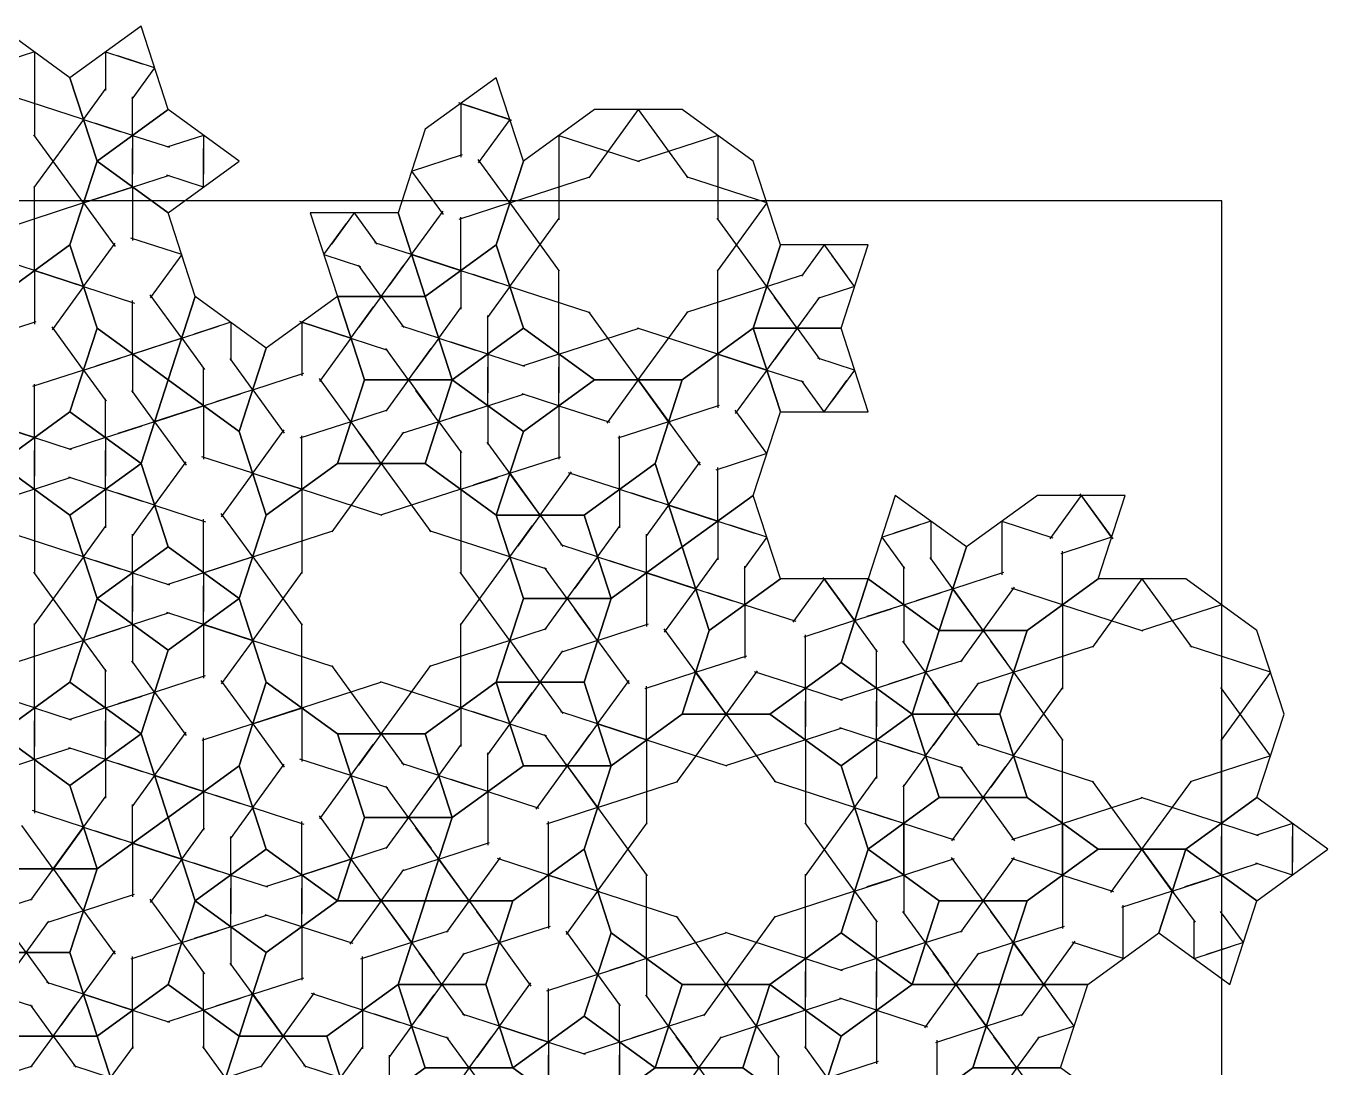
# Model space of a CAD drawing. Header units: millimetres. Extents: x -355 to 355, y -350 to 350.
# Drawn here: x -40.5 to 330.2, y 53.2 to 349.7 of the extents above; entities that cross this region are included whole.
import ezdxf

# ---------------------------------------------------------------- set-up
doc = ezdxf.new("R2010")
doc.units = ezdxf.units.MM
for name, color, linetype, true_color in [('canvas_boundary', 7, 'Continuous', 0x505050), ('decagon', 7, 'Continuous', 0xb0c4de), ('elong_hex', 7, 'Continuous', 0x90ee90), ('pentagon', 7, 'Continuous', 0xf0e68c), ('rhombus', 7, 'Continuous', 0x9370db), ('strapwork', 7, 'Continuous', 0xff0000)]:
    doc.layers.add(name, color=color, linetype=linetype, true_color=true_color)

msp = doc.modelspace()

# ---------------------------------------------------------------- linework, layer by layer
at = {"layer": 'canvas_boundary'}
msp.add_lwpolyline([(-300, -300), (300, -300), (300, 300), (-300, 300)], close=True, dxfattribs=at)
at = {"layer": 'decagon', "true_color": 0xb0c4de}
for points in [[(-27.95, 287.46), (-20.22, 311.24), (-27.95, 335.01), (-48.18, 349.71), (-73.18, 349.71), (-93.4, 335.01), (-101.13, 311.24), (-93.4, 287.46), (-73.18, 272.77), (-48.18, 272.77)], [(146.35, 248.99), (166.58, 263.68), (174.3, 287.46), (166.58, 311.24), (146.35, 325.93), (121.35, 325.93), (101.13, 311.24), (93.4, 287.46), (101.13, 263.68), (121.35, 248.99)], [(-73.18, 148.27), (-48.18, 148.27), (-27.95, 162.97), (-20.22, 186.74), (-27.95, 210.52), (-48.18, 225.21), (-73.18, 225.21), (-93.4, 210.52), (-101.13, 186.74), (-93.4, 162.97)], [(27.95, 162.97), (48.18, 148.27), (73.18, 148.27), (93.4, 162.97), (101.13, 186.74), (93.4, 210.52), (73.18, 225.21), (48.18, 225.21), (27.95, 210.52), (20.23, 186.74)], [(264.75, 115.41), (289.75, 115.41), (309.98, 130.11), (317.71, 153.88), (309.98, 177.66), (289.75, 192.35), (264.75, 192.35), (244.53, 177.66), (236.8, 153.88), (244.53, 130.11)], [(118.4, 115.41), (126.13, 91.64), (146.35, 76.94), (171.35, 76.94), (191.58, 91.64), (199.3, 115.41), (191.58, 139.19), (171.35, 153.88), (146.35, 153.88), (126.13, 139.19)]]:
    msp.add_lwpolyline(points, close=True, dxfattribs=at)
at = {"layer": 'elong_hex', "true_color": 0x90ee90}
for points in [[(73.18, 272.77), (93.4, 287.46), (101.13, 311.24), (93.4, 335.01), (73.18, 320.32), (65.45, 296.54)], [(0, 248.99), (7.73, 272.77), (0, 296.54), (-20.22, 311.24), (-27.95, 287.46), (-20.22, 263.68)], [(-48.18, 225.21), (-27.95, 239.91), (-20.22, 263.68), (-27.95, 287.46), (-48.18, 272.77), (-55.9, 248.99)], [(48.18, 225.21), (55.9, 248.99), (48.18, 272.77), (27.95, 258.07), (20.23, 234.29), (27.95, 210.52)], [(146.35, 201.44), (166.58, 216.13), (174.3, 239.91), (166.58, 263.68), (146.35, 248.99), (138.63, 225.21)], [(20.23, 186.74), (27.95, 210.52), (20.23, 234.29), (0, 248.99), (-7.72, 225.21), (0, 201.44)], [(93.4, 210.52), (118.4, 210.52), (138.63, 225.21), (146.35, 248.99), (121.35, 248.99), (101.13, 234.29)], [(219.53, 177.66), (244.53, 177.66), (264.75, 192.35), (272.48, 216.13), (247.48, 216.13), (227.25, 201.44)], [(126.13, 139.19), (146.35, 153.88), (154.08, 177.66), (146.35, 201.44), (126.13, 186.74), (118.4, 162.97)], [(171.35, 153.88), (191.58, 168.58), (199.3, 192.35), (174.3, 192.35), (154.08, 177.66), (146.35, 153.88)], [(0, 124.49), (20.23, 139.19), (27.95, 162.97), (20.23, 186.74), (0, 172.05), (-7.72, 148.27)], [(48.18, 100.72), (55.9, 124.49), (48.18, 148.27), (27.95, 162.97), (20.23, 139.19), (27.95, 115.41)], [(-20.22, 109.8), (-27.95, 133.58), (-48.18, 148.27), (-73.18, 148.27), (-65.45, 124.5), (-45.22, 109.8)], [(73.18, 100.72), (98.18, 100.72), (118.4, 115.41), (126.13, 139.19), (101.13, 139.19), (80.9, 124.49)], [(199.3, 115.41), (219.53, 100.72), (244.53, 100.72), (264.75, 115.41), (244.53, 130.11), (219.53, 130.11)], [(-20.22, 62.25), (0, 76.94), (7.73, 100.72), (0, 124.49), (-20.22, 109.8), (-27.95, 86.02)], [(98.18, 53.16), (118.4, 67.86), (126.13, 91.64), (118.4, 115.41), (98.18, 100.72), (90.45, 76.94)], [(236.8, 76.94), (261.8, 76.94), (282.03, 91.64), (289.75, 115.41), (264.75, 115.41), (244.53, 100.72)], [(20.23, 62.25), (45.23, 62.25), (65.45, 76.94), (73.18, 100.72), (48.18, 100.72), (27.95, 86.02)], [(183.85, 38.47), (208.85, 38.47), (229.08, 53.16), (236.8, 76.94), (211.8, 76.94), (191.58, 62.25)], [(52.95, 38.47), (73.18, 23.78), (98.18, 23.78), (118.4, 38.47), (98.18, 53.16), (73.18, 53.16)], [(118.4, 38.47), (138.63, 23.78), (163.63, 23.78), (183.85, 38.47), (163.63, 53.16), (138.63, 53.16)], [(229.08, 23.78), (254.08, 23.78), (274.3, 38.47), (254.08, 53.16), (229.08, 53.16), (208.85, 38.47)]]:
    msp.add_lwpolyline(points, close=True, dxfattribs=at)
at = {"layer": 'pentagon', "true_color": 0xf0e68c}
for points in [[(-12.5, 38.47), (12.5, 38.47), (20.23, 62.25), (0, 76.94), (-20.22, 62.25)], [(-32.73, 23.78), (-12.5, 38.47), (-20.22, 62.25), (-45.22, 62.25), (-52.95, 38.47)], [(12.5, 38.47), (32.73, 23.78), (52.95, 38.47), (45.23, 62.25), (20.23, 62.25)]]:
    msp.add_lwpolyline(points, close=True, dxfattribs=at)
at = {"layer": 'rhombus', "true_color": 0x9370db}
for points in [[(-20.22, 311.24), (0, 325.93), (-7.72, 349.71), (-27.95, 335.01)], [(0, 296.54), (20.23, 311.24), (0, 325.93), (-20.22, 311.24)], [(48.18, 272.77), (73.18, 272.77), (65.45, 296.54), (40.45, 296.54)], [(80.9, 248.99), (101.13, 263.68), (93.4, 287.46), (73.18, 272.77)], [(166.58, 263.68), (191.58, 263.68), (199.3, 287.46), (174.3, 287.46)], [(20.23, 234.29), (27.95, 258.07), (7.73, 272.77), (0, 248.99)], [(80.9, 248.99), (73.18, 272.77), (48.18, 272.77), (55.9, 248.99)], [(0, 248.99), (-20.22, 263.68), (-27.95, 239.91), (-7.72, 225.21)], [(101.13, 234.29), (121.35, 248.99), (101.13, 263.68), (80.9, 248.99)], [(174.3, 239.91), (199.3, 239.91), (191.58, 263.68), (166.58, 263.68)], [(73.18, 225.21), (80.9, 248.99), (55.9, 248.99), (48.18, 225.21)], [(93.4, 210.52), (101.13, 234.29), (80.9, 248.99), (73.18, 225.21)], [(-27.95, 210.52), (-7.72, 225.21), (-27.95, 239.91), (-48.18, 225.21)], [(-20.22, 186.74), (0, 201.44), (-7.72, 225.21), (-27.95, 210.52)], [(146.35, 201.44), (138.63, 225.21), (118.4, 210.52), (126.13, 186.74)], [(154.08, 177.66), (174.3, 192.35), (166.58, 216.13), (146.35, 201.44)], [(199.3, 192.35), (219.53, 177.66), (227.25, 201.44), (207.03, 216.13)], [(101.13, 186.74), (126.13, 186.74), (118.4, 210.52), (93.4, 210.52)], [(20.23, 186.74), (0, 201.44), (-20.22, 186.74), (0, 172.05)], [(211.8, 153.88), (219.53, 177.66), (199.3, 192.35), (191.58, 168.58)], [(0, 172.05), (-20.22, 186.74), (-27.95, 162.97), (-7.72, 148.27)], [(93.4, 162.97), (118.4, 162.97), (126.13, 186.74), (101.13, 186.74)], [(211.8, 153.88), (236.8, 153.88), (244.53, 177.66), (219.53, 177.66)], [(191.58, 139.19), (211.8, 153.88), (191.58, 168.58), (171.35, 153.88)], [(-7.72, 148.27), (-27.95, 162.97), (-48.18, 148.27), (-27.95, 133.58)], [(101.13, 139.19), (93.4, 162.97), (73.18, 148.27), (80.9, 124.49)], [(126.13, 139.19), (118.4, 162.97), (93.4, 162.97), (101.13, 139.19)], [(199.3, 115.41), (219.53, 130.11), (211.8, 153.88), (191.58, 139.19)], [(219.53, 130.11), (244.53, 130.11), (236.8, 153.88), (211.8, 153.88)], [(0, 124.49), (-7.72, 148.27), (-27.95, 133.58), (-20.22, 109.8)], [(80.9, 124.49), (73.18, 148.27), (48.18, 148.27), (55.9, 124.49)], [(7.73, 100.72), (27.95, 115.41), (20.23, 139.19), (0, 124.49)], [(289.75, 115.41), (309.98, 100.72), (330.21, 115.41), (309.98, 130.11)], [(73.18, 100.72), (80.9, 124.49), (55.9, 124.49), (48.18, 100.72)], [(7.73, 100.72), (27.95, 86.02), (48.18, 100.72), (27.95, 115.41)], [(191.58, 91.64), (211.8, 76.94), (219.53, 100.72), (199.3, 115.41)], [(282.03, 91.64), (302.25, 76.94), (309.98, 100.72), (289.75, 115.41)], [(-52.95, 86.02), (-27.95, 86.02), (-20.22, 109.8), (-45.22, 109.8)], [(20.23, 62.25), (27.95, 86.02), (7.73, 100.72), (0, 76.94)], [(65.45, 76.94), (90.45, 76.94), (98.18, 100.72), (73.18, 100.72)], [(236.8, 76.94), (244.53, 100.72), (219.53, 100.72), (211.8, 76.94)], [(138.63, 53.16), (146.35, 76.94), (126.13, 91.64), (118.4, 67.86)], [(171.35, 76.94), (191.58, 62.25), (211.8, 76.94), (191.58, 91.64)], [(-20.22, 62.25), (-27.95, 86.02), (-52.95, 86.02), (-45.22, 62.25)], [(52.95, 38.47), (73.18, 53.16), (65.45, 76.94), (45.23, 62.25)], [(65.45, 76.94), (73.18, 53.16), (98.18, 53.16), (90.45, 76.94)], [(163.63, 53.16), (171.35, 76.94), (146.35, 76.94), (138.63, 53.16)], [(183.85, 38.47), (191.58, 62.25), (171.35, 76.94), (163.63, 53.16)], [(229.08, 53.16), (254.08, 53.16), (261.8, 76.94), (236.8, 76.94)], [(118.4, 38.47), (138.63, 53.16), (118.4, 67.86), (98.18, 53.16)]]:
    msp.add_lwpolyline(points, close=True, dxfattribs=at)
at = {"layer": 'strapwork', "true_color": 0xff0000}
for p, q in [((-38.06, 342.36), (-60.89, 334.94)), ((-38.06, 342.36), (-38.06, 318.36)), ((-17.84, 342.36), (-17.84, 331.36)), ((-17.84, 342.36), (-7.38, 338.96)), ((-3.86, 337.82), (-14.32, 341.22)), ((-3.86, 337.82), (-10.33, 328.92)), ((-24.09, 323.13), (-46.91, 330.54)), ((-24.09, 323.13), (-17.62, 332.02)), ((-10.11, 318.58), (-10.11, 329.58)), ((97.27, 323.13), (82.76, 327.84)), ((83.29, 327.67), (83.29, 312.42)), ((83.29, 327.67), (97.79, 322.95)), ((-24.09, 323.13), (-38.19, 303.71)), ((-24.09, 323.13), (-13.63, 319.73)), ((97.27, 323.13), (88.3, 310.79)), ((133.85, 325.93), (119.75, 306.52)), ((133.85, 325.93), (147.96, 306.52)), ((-24.09, 299.35), (-38.19, 318.77)), ((-10.11, 318.58), (-20.57, 321.98)), ((-10.11, 318.58), (-10.11, 307.58)), ((-10.11, 318.58), (0.35, 315.19)), ((10.11, 318.58), (-0.35, 315.19)), ((10.11, 318.58), (10.11, 307.58)), ((111.24, 318.58), (111.24, 294.58)), ((111.24, 318.58), (134.07, 311.17)), ((156.47, 318.58), (133.64, 311.17)), ((156.47, 318.58), (156.47, 294.58)), ((-10.11, 303.89), (-10.11, 314.89)), ((10.11, 303.89), (10.11, 314.89)), ((69.31, 308.43), (83.82, 313.14)), ((97.27, 299.35), (88.3, 311.69)), ((69.31, 308.43), (78.28, 296.09)), ((-38.06, 280.11), (-38.06, 304.11)), ((-24.09, 299.35), (-9.58, 304.06)), ((-10.11, 303.89), (0.35, 307.29)), ((10.11, 303.89), (-0.35, 307.29)), ((97.27, 299.35), (120.09, 306.77)), ((170.44, 299.35), (147.62, 306.77)), ((-10.11, 303.89), (-24.62, 299.18)), ((-10.11, 303.89), (-10.11, 288.64)), ((-24.09, 299.35), (-46.91, 291.93)), ((-24.09, 299.35), (-15.12, 287.01)), ((52.95, 296.54), (46.49, 287.64)), ((52.95, 296.54), (59.42, 287.64)), ((69.31, 284.65), (78.28, 296.99)), ((97.27, 299.35), (82.76, 294.64)), ((97.27, 299.35), (111.37, 279.93)), ((170.44, 299.35), (156.33, 279.93)), ((44.31, 284.65), (50.78, 293.55)), ((83.29, 280.11), (83.29, 295.36)), ((97.27, 275.57), (111.37, 294.99)), ((170.44, 275.57), (156.33, 294.99)), ((3.86, 284.65), (-10.64, 289.37)), ((-38.06, 280.11), (-60.89, 287.53)), ((-24.09, 275.57), (-15.12, 287.91)), ((69.31, 284.65), (58.85, 288.05)), ((186.8, 287.46), (180.34, 278.56)), ((186.8, 287.46), (193.27, 278.56)), ((3.86, 284.65), (-5.1, 272.32)), ((44.31, 284.65), (54.78, 281.25)), ((69.31, 284.65), (62.85, 275.75)), ((83.29, 280.11), (68.79, 284.83)), ((69.31, 284.65), (83.82, 279.94)), ((195.44, 275.57), (188.98, 284.47)), ((-24.09, 275.57), (-38.59, 280.29)), ((-38.06, 280.11), (-38.06, 264.86)), ((-38.06, 280.11), (-23.56, 275.4)), ((60.68, 272.77), (54.21, 281.67)), ((60.68, 272.77), (67.14, 281.67)), ((83.29, 280.11), (83.29, 269.11)), ((83.29, 280.11), (93.75, 276.71)), ((97.27, 275.57), (86.8, 278.97)), ((111.24, 256.34), (111.24, 280.34)), ((156.47, 256.34), (156.47, 280.34)), ((170.44, 275.57), (180.9, 278.97)), ((-24.09, 275.57), (-33.05, 263.24)), ((-24.09, 275.57), (-9.58, 270.86)), ((97.27, 275.57), (90.8, 266.67)), ((97.27, 275.57), (120.09, 268.16)), ((170.44, 275.57), (147.62, 268.16)), ((170.44, 275.57), (176.91, 266.67)), ((195.44, 275.57), (184.98, 272.17)), ((-10.11, 256.34), (-10.11, 271.59)), ((3.86, 260.88), (-5.1, 273.22)), ((60.68, 272.77), (54.21, 263.87)), ((60.68, 272.77), (67.14, 263.87)), ((179.08, 263.68), (172.61, 272.58)), ((179.08, 263.68), (185.54, 272.58)), ((52.04, 260.88), (58.51, 269.78)), ((77.04, 260.88), (83.51, 269.78)), ((91.02, 256.34), (91.02, 267.34)), ((133.85, 248.99), (119.75, 268.41)), ((133.85, 248.99), (147.96, 268.41)), ((-52.04, 260.88), (-37.53, 265.59)), ((-24.09, 251.8), (-33.05, 264.13)), ((3.86, 260.88), (14.33, 264.28)), ((17.84, 265.42), (7.38, 262.02)), ((17.84, 265.42), (17.84, 254.42)), ((52.04, 260.88), (37.54, 265.59)), ((38.06, 265.42), (38.06, 250.17)), ((38.06, 265.42), (52.57, 260.71)), ((77.04, 260.88), (66.58, 264.28)), ((111.24, 256.34), (134.07, 263.75)), ((156.47, 256.34), (133.64, 263.75)), ((179.08, 263.68), (172.61, 254.78)), ((179.08, 263.68), (185.54, 254.78)), ((3.86, 260.88), (-10.64, 256.17)), ((-10.11, 256.34), (4.39, 261.05)), ((3.86, 260.88), (10.33, 251.98)), ((52.04, 260.88), (43.08, 248.54)), ((52.04, 260.88), (62.5, 257.48)), ((77.04, 260.88), (70.57, 251.98)), ((77.04, 260.88), (87.5, 257.48)), ((91.02, 256.34), (80.55, 259.74)), ((170.44, 251.8), (176.91, 260.69)), ((-10.11, 256.34), (-20.57, 252.94)), ((-10.11, 256.34), (-10.11, 245.34)), ((68.4, 248.99), (61.94, 257.89)), ((68.4, 248.99), (74.87, 257.89)), ((91.02, 256.34), (91.02, 245.34)), ((91.02, 256.34), (101.48, 252.94)), ((111.24, 256.34), (100.78, 252.94)), ((111.24, 256.34), (111.24, 245.34)), ((170.44, 251.8), (155.94, 256.51)), ((156.47, 256.34), (156.47, 241.09)), ((156.47, 256.34), (170.97, 251.62)), ((-24.09, 251.8), (-13.63, 255.2)), ((10.11, 241.64), (10.11, 252.64)), ((24.09, 246.18), (17.62, 255.08)), ((91.02, 241.64), (91.02, 252.64)), ((111.24, 241.64), (111.24, 252.64)), ((195.44, 251.8), (184.98, 255.19)), ((-24.09, 251.8), (-38.59, 247.08)), ((-24.09, 251.8), (-17.62, 242.9)), ((24.09, 246.18), (38.59, 250.9)), ((52.04, 237.1), (43.08, 249.44)), ((68.4, 248.99), (61.94, 240.09)), ((68.4, 248.99), (74.87, 240.09)), ((133.85, 248.99), (124.89, 236.65)), ((142.49, 237.1), (133.53, 249.44)), ((133.85, 248.99), (142.82, 236.65)), ((170.44, 251.8), (161.48, 239.46)), ((170.44, 251.8), (180.9, 248.4)), ((186.8, 239.91), (180.34, 248.81)), ((186.8, 239.91), (193.27, 248.81)), ((195.44, 251.8), (188.98, 242.9)), ((-38.06, 232.56), (-38.06, 247.81)), ((-3.86, 237.1), (-10.33, 246)), ((10.11, 241.64), (20.58, 245.04)), ((24.09, 246.18), (13.63, 242.78)), ((24.09, 246.18), (33.05, 233.85)), ((77.04, 237.1), (70.57, 246)), ((91.02, 241.64), (101.48, 245.04)), ((111.24, 241.64), (100.78, 245.04)), ((-17.84, 232.56), (-17.84, 243.56)), ((10.11, 241.64), (-4.39, 236.93)), ((-3.86, 237.1), (10.64, 241.81)), ((10.11, 241.64), (10.11, 226.39)), ((91.02, 241.64), (80.55, 238.24)), ((91.02, 241.64), (91.02, 230.64)), ((111.24, 241.64), (111.24, 226.39)), ((111.24, 241.64), (125.74, 236.93)), ((142.49, 237.1), (156.99, 241.81)), ((-38.06, 232.56), (-52.57, 237.27)), ((52.04, 237.1), (62.5, 240.5)), ((77.04, 237.1), (87.5, 240.5)), ((170.44, 228.02), (161.48, 240.36)), ((-52.04, 237.1), (-37.53, 232.39)), ((-17.84, 232.56), (-7.38, 235.96)), ((-3.86, 237.1), (-14.32, 233.7)), ((-3.86, 237.1), (5.1, 224.76)), ((24.09, 222.41), (33.05, 234.74)), ((52.04, 237.1), (37.54, 232.39)), ((52.04, 237.1), (58.51, 228.2)), ((60.68, 225.21), (54.21, 234.11)), ((60.68, 225.21), (67.14, 234.11)), ((77.04, 237.1), (66.58, 233.7)), ((77.04, 237.1), (83.51, 228.2)), ((142.49, 237.1), (127.99, 232.39)), ((142.49, 237.1), (151.45, 224.76)), ((-38.06, 232.56), (-38.06, 221.56)), ((-38.06, 232.56), (-27.6, 229.16)), ((-17.84, 232.56), (-28.3, 229.16)), ((-17.84, 232.56), (-17.84, 221.56)), ((38.06, 217.87), (38.06, 233.12)), ((97.27, 222.41), (90.8, 231.31)), ((128.52, 217.87), (128.52, 233.12)), ((-38.06, 217.87), (-38.06, 228.87)), ((-17.84, 217.87), (-17.84, 228.87)), ((24.09, 222.41), (9.59, 227.12)), ((83.29, 217.87), (83.29, 228.87)), ((97.27, 222.41), (111.77, 227.12)), ((170.44, 228.02), (155.94, 223.31)), ((-3.86, 213.32), (5.1, 225.66)), ((24.09, 222.41), (15.13, 210.07)), ((38.06, 217.87), (23.56, 222.58)), ((24.09, 222.41), (38.59, 217.69)), ((60.68, 225.21), (46.57, 205.8)), ((60.68, 225.21), (74.78, 205.8)), ((97.27, 222.41), (86.8, 219.01)), ((105.9, 210.52), (96.94, 222.86)), ((97.27, 222.41), (106.23, 210.07)), ((105.9, 210.52), (114.87, 222.86)), ((128.52, 217.87), (114.01, 222.58)), ((142.49, 213.32), (151.45, 225.66)), ((156.47, 208.78), (156.47, 224.03)), ((-38.06, 217.87), (-27.6, 221.27)), ((-17.84, 217.87), (-28.3, 221.27)), ((83.29, 217.87), (93.75, 221.26)), ((-38.06, 217.87), (-60.89, 210.45)), ((-38.06, 217.87), (-38.06, 193.87)), ((-17.84, 217.87), (-17.84, 206.87)), ((-17.84, 217.87), (-7.38, 214.47)), ((-3.86, 213.32), (-14.32, 216.72)), ((38.06, 217.87), (38.06, 193.87)), ((38.06, 217.87), (60.89, 210.45)), ((83.29, 217.87), (60.46, 210.45)), ((83.29, 217.87), (83.29, 193.87)), ((128.52, 217.87), (128.52, 206.87)), ((128.52, 217.87), (138.98, 214.47)), ((142.49, 213.32), (132.03, 216.72)), ((259.98, 216.13), (251.02, 203.79)), ((268.62, 204.24), (259.65, 216.58)), ((259.98, 216.13), (268.94, 203.79)), ((-3.86, 213.32), (-10.33, 204.43)), ((-3.86, 213.32), (10.64, 208.61)), ((142.49, 213.32), (136.02, 204.43)), ((156.47, 208.78), (141.96, 213.5)), ((142.49, 213.32), (156.99, 208.61)), ((10.11, 194.09), (10.11, 209.34)), ((24.09, 198.63), (15.13, 210.97)), ((105.9, 210.52), (99.44, 201.62)), ((105.9, 210.52), (112.37, 201.62)), ((156.47, 208.78), (156.47, 197.78)), ((156.47, 208.78), (166.93, 205.38)), ((170.44, 204.24), (159.98, 207.64)), ((203.17, 204.24), (213.63, 207.64)), ((217.14, 208.78), (206.68, 205.38)), ((217.14, 208.78), (217.14, 197.78)), ((237.37, 208.78), (237.37, 193.53)), ((237.37, 208.78), (251.87, 204.07)), ((-24.09, 198.63), (-46.91, 206.05)), ((-24.09, 198.63), (-17.62, 207.53)), ((-10.11, 194.09), (-10.11, 205.09)), ((24.09, 198.63), (46.91, 206.05)), ((97.27, 198.63), (74.44, 206.05)), ((97.27, 198.63), (103.73, 207.53)), ((122.27, 198.63), (128.73, 207.53)), ((136.24, 194.09), (136.24, 205.09)), ((170.44, 204.24), (163.98, 195.34)), ((203.17, 204.24), (209.63, 195.34)), ((268.62, 204.24), (254.11, 199.53)), ((122.27, 198.63), (111.8, 202.03)), ((254.64, 185.01), (254.64, 200.26)), ((-24.09, 198.63), (-38.19, 179.21)), ((-24.09, 198.63), (-13.63, 195.23)), ((-10.11, 194.09), (-20.57, 197.49)), ((24.09, 198.63), (9.59, 193.92)), ((10.11, 194.09), (24.62, 198.8)), ((24.09, 198.63), (38.2, 179.21)), ((97.27, 198.63), (83.16, 179.21)), ((97.27, 198.63), (107.73, 195.23)), ((122.27, 198.63), (115.8, 189.73)), ((122.27, 198.63), (132.73, 195.23)), ((136.24, 194.09), (125.78, 197.49)), ((150.22, 189.55), (156.68, 198.45)), ((223.39, 189.55), (216.93, 198.45)), ((-24.09, 174.85), (-38.19, 194.27)), ((-10.11, 194.09), (-10.11, 183.09)), ((-10.11, 194.09), (0.35, 190.69)), ((10.11, 194.09), (-0.35, 190.69)), ((10.11, 194.09), (10.11, 183.09)), ((24.09, 174.85), (38.2, 194.27)), ((97.27, 174.85), (83.16, 194.27)), ((113.63, 186.74), (107.16, 195.64)), ((113.63, 186.74), (120.09, 195.64)), ((150.22, 189.55), (135.71, 194.26)), ((136.24, 194.09), (136.24, 178.84)), ((136.24, 194.09), (150.74, 189.38)), ((164.19, 185.01), (164.19, 196.01)), ((195.44, 180.47), (186.48, 192.8)), ((209.42, 185.01), (209.42, 196.01)), ((223.39, 189.55), (237.9, 194.26)), ((-10.11, 179.4), (-10.11, 190.4)), ((10.11, 179.39), (10.11, 190.39)), ((150.22, 189.55), (141.25, 177.21)), ((150.22, 189.55), (160.68, 186.15)), ((186.8, 192.35), (177.84, 180.02)), ((186.8, 192.35), (195.77, 180.02)), ((223.39, 189.55), (212.93, 186.15)), ((232.03, 177.66), (223.07, 190)), ((223.39, 189.55), (232.36, 177.21)), ((232.03, 177.66), (240.99, 190)), ((254.64, 185.01), (240.14, 189.72)), ((277.25, 192.35), (263.15, 172.94)), ((277.25, 192.35), (291.36, 172.94)), ((113.63, 186.74), (107.16, 177.84)), ((113.63, 186.74), (120.09, 177.84)), ((164.19, 185.01), (153.73, 188.41)), ((209.42, 185.01), (219.88, 188.41)), ((-10.11, 179.4), (0.35, 182.79)), ((10.11, 179.39), (-0.35, 182.79)), ((122.27, 174.85), (115.8, 183.75)), ((164.19, 185.01), (164.19, 169.76)), ((164.19, 185.01), (178.69, 180.29)), ((195.44, 180.47), (205.9, 183.87)), ((209.42, 185.01), (198.96, 181.61)), ((209.42, 185.01), (209.42, 174.01)), ((254.64, 185.01), (254.64, 161.01)), ((254.64, 185.01), (277.47, 177.59)), ((299.87, 185.01), (277.04, 177.59)), ((299.87, 185.01), (299.87, 161.01)), ((-38.06, 155.62), (-38.06, 179.62)), ((-24.09, 174.85), (-13.63, 178.25)), ((-10.11, 179.4), (-20.57, 176)), ((-10.11, 179.4), (-10.11, 168.4)), ((24.09, 174.85), (9.59, 179.57)), ((10.11, 179.39), (10.11, 164.14)), ((10.11, 179.39), (24.62, 174.68)), ((38.06, 155.62), (38.06, 179.62)), ((83.29, 155.62), (83.29, 179.62)), ((97.27, 174.85), (107.73, 178.25)), ((122.27, 174.85), (136.77, 179.57)), ((150.22, 165.77), (141.25, 178.11)), ((195.44, 180.47), (180.94, 175.75)), ((195.44, 180.47), (201.91, 171.57)), ((-24.09, 174.85), (-46.91, 167.44)), ((-24.09, 174.85), (-17.62, 165.96)), ((24.09, 174.85), (15.13, 162.52)), ((24.09, 174.85), (46.91, 167.44)), ((97.27, 174.85), (74.44, 167.44)), ((97.27, 174.85), (103.73, 165.95)), ((122.27, 174.85), (111.8, 171.45)), ((122.27, 174.85), (131.23, 162.52)), ((181.47, 161.23), (181.47, 176.48)), ((215.67, 165.77), (209.2, 174.67)), ((232.03, 177.66), (225.56, 168.76)), ((232.03, 177.66), (238.5, 168.76)), ((240.67, 165.77), (234.2, 174.67)), ((105.9, 162.97), (99.44, 171.86)), ((105.9, 162.97), (112.37, 171.86)), ((201.69, 161.23), (201.69, 172.23)), ((240.67, 165.77), (263.49, 173.19)), ((313.84, 165.77), (291.02, 173.19)), ((-3.86, 160.16), (-10.33, 169.06)), ((60.68, 148.27), (46.57, 167.69)), ((60.68, 148.27), (74.78, 167.69)), ((150.22, 165.77), (164.72, 170.48)), ((215.67, 165.77), (226.13, 169.17)), ((-17.84, 155.62), (-17.84, 166.62)), ((-3.86, 160.16), (10.64, 164.87)), ((24.09, 151.08), (15.13, 163.41)), ((122.27, 151.08), (131.23, 163.41)), ((150.22, 165.77), (135.71, 161.06)), ((158.85, 153.88), (149.89, 166.22)), ((150.22, 165.77), (159.18, 153.43)), ((158.85, 153.88), (167.82, 166.22)), ((181.47, 161.23), (166.96, 165.94)), ((201.69, 161.23), (212.15, 164.63)), ((215.67, 165.77), (205.21, 162.37)), ((215.67, 165.77), (222.13, 156.87)), ((240.67, 165.77), (230.21, 162.37)), ((240.67, 165.77), (254.77, 146.36)), ((313.84, 165.77), (299.74, 146.36)), ((-38.06, 155.62), (-60.89, 163.03)), ((-3.86, 160.16), (-14.32, 156.76)), ((-3.86, 160.16), (5.1, 147.82)), ((38.06, 155.62), (60.89, 163.03)), ((83.29, 155.62), (60.46, 163.03)), ((97.27, 151.08), (103.73, 159.98)), ((105.9, 162.97), (99.44, 154.07)), ((105.9, 162.97), (112.37, 154.07)), ((136.24, 146.54), (136.24, 161.79)), ((181.47, 161.23), (181.47, 150.23)), ((181.47, 161.23), (191.93, 157.83)), ((201.69, 161.23), (191.23, 157.83)), ((201.69, 161.23), (201.69, 150.23)), ((224.3, 153.88), (217.84, 162.78)), ((224.3, 153.88), (230.77, 162.78)), ((240.67, 142), (254.77, 161.41)), ((313.84, 142), (299.74, 161.41)), ((-17.84, 155.62), (-7.38, 159.02)), ((24.09, 151.08), (38.59, 155.79)), ((181.47, 146.54), (181.47, 157.54)), ((201.69, 146.54), (201.69, 157.54)), ((-38.06, 155.62), (-38.06, 144.62)), ((-38.06, 155.62), (-27.6, 152.22)), ((-17.84, 155.62), (-28.3, 152.22)), ((-17.84, 155.62), (-17.84, 144.62)), ((38.06, 155.62), (23.56, 150.91)), ((38.06, 155.62), (38.06, 140.37)), ((83.29, 155.62), (83.29, 144.62)), ((83.29, 155.62), (93.75, 152.22)), ((97.27, 151.08), (86.8, 154.48)), ((122.27, 151.08), (111.8, 154.48)), ((158.85, 153.88), (144.75, 134.47)), ((158.85, 153.88), (172.96, 134.47)), ((224.3, 153.88), (217.84, 144.98)), ((224.3, 153.88), (230.77, 144.98)), ((-38.06, 140.92), (-38.06, 151.92)), ((-17.84, 140.92), (-17.84, 151.92)), ((-3.86, 136.38), (5.1, 148.72)), ((24.09, 151.08), (9.59, 146.36)), ((24.09, 151.08), (33.05, 138.74)), ((60.68, 148.27), (54.21, 139.37)), ((60.68, 148.27), (67.14, 139.37)), ((97.27, 151.08), (90.8, 142.18)), ((97.27, 151.08), (107.73, 147.68)), ((122.27, 151.08), (115.8, 142.18)), ((136.24, 146.54), (121.74, 151.25)), ((122.27, 151.08), (136.77, 146.36)), ((181.47, 146.54), (191.93, 149.94)), ((201.69, 146.54), (191.23, 149.94)), ((215.67, 142), (222.13, 150.89)), ((10.11, 131.84), (10.11, 147.09)), ((52.04, 136.38), (58.51, 145.28)), ((77.04, 136.38), (83.51, 145.28)), ((113.63, 139.19), (107.16, 148.09)), ((113.63, 139.19), (120.09, 148.09)), ((136.24, 146.54), (136.24, 122.54)), ((136.24, 146.54), (159.07, 139.12)), ((181.47, 146.54), (158.64, 139.12)), ((181.47, 146.54), (181.47, 122.54)), ((201.69, 146.54), (201.69, 135.54)), ((201.69, 146.54), (212.15, 143.14)), ((215.67, 142), (205.21, 145.39)), ((240.67, 142), (230.21, 145.39)), ((254.64, 122.76), (254.64, 146.76)), ((299.87, 122.76), (299.87, 146.76)), ((-38.06, 140.92), (-52.57, 136.21)), ((-38.06, 140.92), (-27.6, 144.32)), ((-38.06, 140.92), (-38.06, 125.67)), ((-17.84, 140.92), (-28.3, 144.32)), ((-17.84, 140.92), (-17.84, 129.92)), ((-17.84, 140.92), (-7.38, 137.52)), ((52.04, 136.38), (37.54, 141.09)), ((91.02, 131.84), (91.02, 142.84)), ((215.67, 142), (209.2, 133.1)), ((215.67, 142), (226.13, 138.6)), ((240.67, 142), (234.2, 133.1)), ((240.67, 142), (263.49, 134.58)), ((313.84, 142), (291.02, 134.58)), ((-3.86, 136.38), (-14.32, 139.78)), ((24.09, 127.3), (33.05, 139.64)), ((77.04, 136.38), (66.58, 139.78)), ((113.63, 139.19), (104.66, 126.85)), ((122.27, 127.3), (113.3, 139.64)), ((113.63, 139.19), (122.59, 126.85)), ((232.03, 130.11), (225.56, 139.01)), ((232.03, 130.11), (238.5, 139.01)), ((-3.86, 136.38), (-10.33, 127.48)), ((10.11, 131.84), (-4.39, 136.55)), ((-3.86, 136.38), (10.64, 131.67)), ((52.04, 136.38), (43.08, 124.04)), ((52.04, 136.38), (62.5, 132.98)), ((77.04, 136.38), (70.57, 127.48)), ((77.04, 136.38), (87.5, 132.98)), ((91.02, 131.84), (80.55, 135.24)), ((122.27, 127.3), (145.09, 134.72)), ((195.44, 127.3), (172.62, 134.72)), ((195.44, 127.3), (201.91, 136.2)), ((209.42, 122.76), (209.42, 133.76)), ((277.25, 115.41), (263.15, 134.83)), ((277.25, 115.41), (291.36, 134.83)), ((-24.09, 121.69), (-17.62, 130.59)), ((10.11, 131.84), (10.11, 120.84)), ((10.11, 131.84), (20.58, 128.44)), ((24.09, 127.3), (13.63, 130.7)), ((68.4, 124.49), (61.94, 133.39)), ((68.4, 124.49), (74.87, 133.39)), ((91.02, 131.84), (91.02, 116.59)), ((91.02, 131.84), (105.52, 127.13)), ((232.03, 130.11), (223.07, 117.77)), ((232.03, 130.11), (240.99, 117.77)), ((254.64, 122.76), (277.47, 130.18)), ((299.87, 122.76), (277.04, 130.18)), ((-24.09, 121.69), (-38.59, 126.4)), ((-10.11, 117.15), (-10.11, 128.15)), ((24.09, 127.3), (17.62, 118.4)), ((24.09, 127.3), (38.59, 122.59)), ((122.27, 127.3), (107.76, 122.59)), ((122.27, 127.3), (136.37, 107.88)), ((195.44, 127.3), (181.33, 107.88)), ((195.44, 127.3), (205.9, 123.9)), ((209.42, 122.76), (198.96, 126.16)), ((38.06, 108.07), (38.06, 123.32)), ((52.04, 112.61), (43.08, 124.94)), ((68.4, 124.49), (61.94, 115.59)), ((68.4, 124.49), (74.87, 115.59)), ((108.29, 108.06), (108.29, 123.31)), ((122.26, 103.52), (136.37, 122.94)), ((195.44, 103.52), (181.33, 122.94)), ((209.42, 108.06), (209.42, 123.31)), ((209.42, 122.76), (209.42, 107.51)), ((209.42, 122.76), (223.92, 118.05)), ((254.64, 122.76), (240.14, 118.05)), ((254.64, 108.06), (254.64, 123.31)), ((254.64, 122.76), (254.64, 107.51)), ((299.87, 122.76), (299.87, 111.76)), ((299.87, 122.76), (310.33, 119.36)), ((320.09, 122.76), (309.63, 119.36)), ((320.09, 122.76), (320.09, 111.76)), ((-32.72, 109.8), (-41.69, 122.14)), ((-24.09, 121.69), (-33.05, 109.35)), ((-32.72, 109.8), (-23.76, 122.14)), ((-24.09, 121.69), (-13.63, 118.29)), ((-10.11, 117.15), (-20.57, 120.55)), ((3.86, 112.61), (10.33, 121.51)), ((17.84, 108.07), (17.84, 119.07)), ((77.04, 112.61), (70.57, 121.51)), ((299.87, 108.06), (299.87, 119.06)), ((320.09, 108.06), (320.09, 119.06)), ((3.86, 112.61), (-10.64, 117.32)), ((-10.11, 117.15), (-10.11, 101.9)), ((-10.11, 117.15), (4.39, 112.43)), ((52.04, 112.61), (62.5, 116.01)), ((77.04, 112.61), (91.54, 117.32)), ((277.25, 115.41), (268.29, 103.07)), ((285.89, 103.52), (276.93, 115.86)), ((277.25, 115.41), (286.22, 103.07)), ((3.86, 112.61), (-5.1, 100.27)), ((3.86, 112.61), (14.33, 109.21)), ((17.84, 108.07), (7.38, 111.46)), ((52.04, 112.61), (37.54, 107.89)), ((38.06, 108.07), (52.57, 112.78)), ((52.04, 112.61), (58.51, 103.71)), ((77.04, 112.61), (66.58, 109.21)), ((85.68, 100.72), (76.71, 113.06)), ((77.04, 112.61), (86, 100.27)), ((85.68, 100.72), (94.64, 113.06)), ((108.29, 108.06), (93.79, 112.78)), ((209.42, 108.06), (223.92, 112.78)), ((232.03, 100.72), (223.07, 113.06)), ((232.03, 100.72), (240.99, 113.06)), ((254.64, 108.06), (240.14, 112.78)), ((299.87, 108.06), (310.33, 111.46)), ((320.09, 108.06), (309.63, 111.46)), ((-32.72, 109.8), (-39.19, 100.9)), ((-32.72, 109.8), (-26.26, 100.9)), ((17.84, 108.07), (17.84, 97.07)), ((17.84, 108.07), (28.3, 104.67)), ((38.06, 108.07), (27.6, 104.67)), ((38.06, 108.07), (38.06, 97.07)), ((60.68, 100.72), (54.21, 109.62)), ((60.68, 100.72), (67.14, 109.62)), ((122.26, 103.52), (107.76, 108.24)), ((108.29, 108.06), (108.29, 92.81)), ((108.29, 108.06), (122.79, 103.35)), ((136.24, 84.29), (136.24, 108.29)), ((181.47, 84.29), (181.47, 108.29)), ((209.42, 108.06), (198.96, 104.67)), ((209.42, 108.06), (209.42, 97.06)), ((254.64, 108.06), (254.64, 92.81)), ((254.64, 108.06), (269.15, 103.35)), ((299.87, 108.06), (289.41, 104.67)), ((299.87, 108.06), (299.87, 97.06)), ((-24.09, 97.91), (-30.55, 106.81)), ((17.84, 93.37), (17.84, 104.37)), ((38.06, 93.37), (38.06, 104.37)), ((195.44, 103.52), (205.9, 106.92)), ((285.89, 103.52), (296.35, 106.92)), ((-49.09, 97.91), (-38.63, 101.31)), ((-24.09, 97.91), (-9.58, 102.62)), ((3.86, 88.83), (-5.1, 101.17)), ((60.68, 100.72), (51.71, 88.38)), ((69.31, 88.83), (60.35, 101.17)), ((60.68, 100.72), (69.64, 88.38)), ((85.68, 100.72), (79.21, 91.82)), ((85.68, 100.72), (92.14, 91.82)), ((122.26, 103.52), (113.3, 91.19)), ((122.26, 103.52), (145.09, 96.11)), ((195.44, 103.52), (172.62, 96.11)), ((195.44, 103.52), (201.91, 94.62)), ((232.03, 100.72), (225.56, 91.82)), ((232.03, 100.72), (238.5, 91.82)), ((285.89, 103.52), (271.39, 98.81)), ((285.89, 103.52), (292.36, 94.62)), ((-24.09, 97.91), (-34.55, 94.51)), ((-24.09, 97.91), (-15.12, 85.57)), ((17.84, 93.37), (28.3, 96.77)), ((38.06, 93.37), (27.6, 96.77)), ((94.31, 88.83), (87.85, 97.73)), ((215.67, 88.83), (209.2, 97.73)), ((240.67, 88.83), (234.2, 97.73)), ((271.92, 84.29), (271.92, 99.54)), ((306.12, 88.83), (299.65, 97.73)), ((-40.45, 86.02), (-46.92, 94.92)), ((-40.45, 86.02), (-33.98, 94.92)), ((17.84, 93.37), (7.38, 89.97)), ((17.84, 93.37), (17.84, 82.37)), ((38.06, 93.37), (38.06, 78.12)), ((38.06, 93.37), (52.57, 88.66)), ((94.31, 88.83), (108.82, 93.54)), ((158.85, 76.94), (144.75, 96.36)), ((158.85, 76.94), (172.96, 96.36)), ((201.69, 84.29), (201.69, 95.29)), ((240.67, 88.83), (255.17, 93.54)), ((292.14, 84.29), (292.14, 95.29)), ((3.86, 88.83), (14.33, 92.23)), ((69.31, 88.83), (79.78, 92.23)), ((122.26, 79.75), (113.3, 92.08)), ((136.24, 84.29), (159.07, 91.71)), ((181.47, 84.29), (158.64, 91.7)), ((215.67, 88.83), (226.13, 92.23)), ((249.3, 76.94), (240.34, 89.28)), ((249.3, 76.94), (258.27, 89.28)), ((271.92, 84.29), (257.41, 89)), ((-40.45, 86.02), (-46.92, 77.12)), ((-40.45, 86.02), (-33.98, 77.12)), ((-24.09, 74.14), (-15.12, 86.47)), ((3.86, 88.83), (-10.64, 84.12)), ((3.86, 88.83), (10.33, 79.93)), ((69.31, 88.83), (54.81, 84.12)), ((69.31, 88.83), (75.78, 79.93)), ((77.95, 76.94), (71.49, 85.84)), ((77.95, 76.94), (84.42, 85.84)), ((94.31, 88.83), (83.85, 85.43)), ((94.31, 88.83), (103.28, 76.49)), ((201.69, 84.29), (212.15, 87.69)), ((215.67, 88.83), (205.2, 85.43)), ((215.67, 88.83), (222.13, 79.93)), ((224.3, 76.94), (217.84, 85.84)), ((224.3, 76.94), (230.77, 85.84)), ((240.67, 88.83), (230.2, 85.43)), ((240.67, 88.83), (249.63, 76.49)), ((292.14, 84.29), (302.6, 87.69)), ((306.12, 88.83), (295.66, 85.43)), ((-10.11, 69.59), (-10.11, 84.84)), ((24.09, 74.13), (17.62, 83.03)), ((55.34, 69.59), (55.34, 84.84)), ((122.26, 79.75), (132.73, 83.15)), ((136.24, 84.29), (125.78, 80.89)), ((136.24, 84.29), (136.24, 73.29)), ((181.47, 84.29), (181.47, 73.29)), ((181.47, 84.29), (191.93, 80.89)), ((201.69, 84.29), (191.23, 80.89)), ((201.69, 84.29), (201.69, 73.29)), ((10.11, 69.59), (10.11, 80.59)), ((24.09, 74.13), (38.59, 78.85)), ((122.26, 79.75), (107.76, 75.03)), ((122.26, 79.75), (128.73, 70.85)), ((181.47, 69.59), (181.47, 80.59)), ((201.69, 69.59), (201.69, 80.59)), ((-49.09, 74.14), (-38.63, 70.74)), ((-24.09, 74.14), (-34.55, 77.53)), ((-24.09, 74.14), (-30.55, 65.24)), ((-10.11, 69.59), (-24.62, 74.31)), ((-24.09, 74.14), (-9.58, 69.42)), ((24.09, 74.13), (13.63, 70.74)), ((32.73, 62.25), (23.76, 74.58)), ((24.09, 74.13), (33.05, 61.8)), ((32.73, 62.25), (41.69, 74.58)), ((55.34, 69.59), (40.83, 74.31)), ((77.95, 76.94), (71.49, 68.04)), ((77.95, 76.94), (84.42, 68.04)), ((94.31, 65.05), (103.28, 77.39)), ((108.29, 60.51), (108.29, 75.76)), ((158.85, 76.94), (152.39, 68.04)), ((158.85, 76.94), (165.32, 68.04)), ((224.3, 76.94), (215.34, 64.6)), ((232.94, 65.05), (223.98, 77.39)), ((224.3, 76.94), (233.27, 64.6)), ((249.3, 76.94), (242.84, 68.04)), ((249.3, 76.94), (255.77, 68.04)), ((-32.72, 62.25), (-39.19, 71.15)), ((-32.72, 62.25), (-26.26, 71.15)), ((10.11, 69.59), (20.57, 72.99)), ((69.31, 65.05), (75.78, 73.95)), ((128.51, 60.51), (128.51, 71.51)), ((142.49, 65.05), (136.02, 73.95)), ((167.49, 65.05), (161.02, 73.95)), ((181.47, 69.59), (191.93, 72.99)), ((201.69, 69.59), (191.23, 72.99)), ((257.94, 65.05), (251.48, 73.95)), ((-10.11, 69.59), (-10.11, 58.59)), ((-10.11, 69.59), (0.35, 66.19)), ((10.11, 69.59), (-0.35, 66.19)), ((10.11, 69.59), (10.11, 58.59)), ((55.34, 69.59), (55.34, 58.59)), ((55.34, 69.59), (65.8, 66.19)), ((69.31, 65.05), (58.85, 68.45)), ((94.31, 65.05), (83.85, 68.45)), ((142.49, 65.05), (152.95, 68.45)), ((167.49, 65.05), (177.95, 68.45)), ((181.47, 69.59), (171, 66.19)), ((181.47, 69.59), (181.47, 58.59)), ((201.69, 69.59), (201.69, 54.34)), ((201.69, 69.59), (216.19, 64.88)), ((232.94, 65.05), (243.4, 68.45)), ((69.31, 65.05), (62.85, 56.15)), ((69.31, 65.05), (79.78, 61.65)), ((94.31, 65.05), (87.85, 56.15)), ((108.29, 60.51), (93.79, 65.22)), ((94.31, 65.05), (108.82, 60.34)), ((128.51, 60.51), (138.98, 63.91)), ((142.49, 65.05), (132.03, 61.65)), ((142.49, 65.05), (148.96, 56.15)), ((167.49, 65.05), (157.03, 61.65)), ((167.49, 65.05), (173.96, 56.15)), ((232.94, 65.05), (218.44, 60.34)), ((232.94, 65.05), (239.41, 56.15)), ((257.94, 65.05), (247.48, 61.65)), ((-32.72, 62.25), (-39.19, 53.35)), ((-32.72, 62.25), (-26.26, 53.35)), ((32.73, 62.25), (26.26, 53.35)), ((32.73, 62.25), (39.19, 53.35)), ((85.68, 53.16), (79.21, 62.06)), ((85.68, 53.16), (92.14, 62.06)), ((108.29, 60.51), (108.29, 49.51)), ((108.29, 60.51), (118.75, 57.11)), ((128.51, 60.51), (118.05, 57.11)), ((128.51, 60.51), (128.51, 49.51)), ((151.13, 53.16), (144.66, 62.06)), ((151.13, 53.16), (157.59, 62.06)), ((218.97, 45.82), (218.97, 61.07)), ((241.58, 53.16), (235.11, 62.06)), ((241.58, 53.16), (248.04, 62.06)), ((-16.36, 50.36), (-9.9, 59.26)), ((16.36, 50.36), (9.9, 59.26)), ((49.09, 50.36), (55.55, 59.26)), ((63.06, 45.82), (63.06, 56.82)), ((108.29, 45.82), (108.29, 56.82)), ((128.51, 45.82), (128.51, 56.82)), ((173.74, 45.82), (173.74, 56.82)), ((187.72, 50.36), (181.25, 59.26)), ((-49.09, 50.36), (-38.63, 53.76)), ((-16.36, 50.36), (-26.82, 53.76)), ((16.36, 50.36), (26.82, 53.76)), ((49.09, 50.36), (38.63, 53.76)), ((85.68, 53.16), (76.71, 40.83)), ((85.68, 53.16), (94.64, 40.83)), ((151.13, 53.16), (142.16, 40.83)), ((151.13, 53.16), (160.09, 40.83)), ((187.72, 50.36), (202.22, 55.07)), ((241.58, 53.16), (232.61, 40.83)), ((241.58, 53.16), (250.54, 40.83))]:
    msp.add_line(p, q, dxfattribs=at)

doc.saveas('drawing.dxf')
